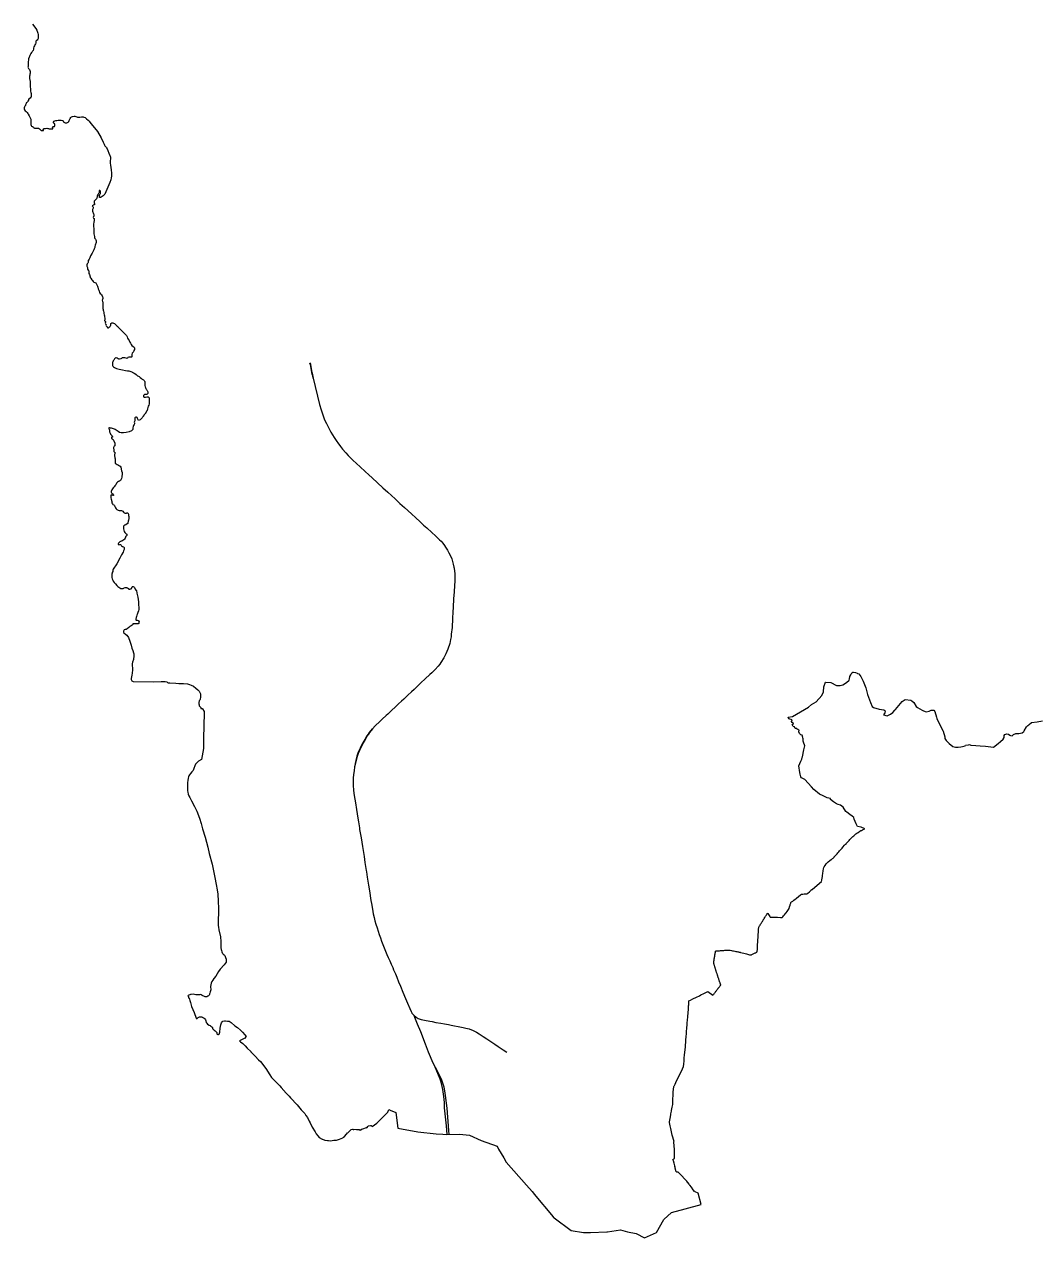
# Model space of a CAD drawing. Header units: metres. Extents: x 253044 to 343232, y 2133901 to 2238178.
# Drawn here: x 256063 to 299648, y 2133901 to 2186039 of the extents above; entities that cross this region are included whole.
import ezdxf

# ---------------------------------------------------------------- set-up
doc = ezdxf.new("R2010")
doc.units = ezdxf.units.M
doc.layers.add('BUND', color=7, linetype='Continuous', true_color=0x81007c)
doc.layers.add('DISTRICT BOUNDRY', color=86, linetype='Continuous')

msp = doc.modelspace()

# ---------------------------------------------------------------- linework, layer by layer
at = {"layer": 'BUND', "lineweight": 35}
msp.add_lwpolyline([(268338, 2171489), (268356, 2171414), (268390, 2171246), (268422, 2171079), (268446, 2170982), (268461, 2170915), (268472, 2170839)], dxfattribs=at)
at = {"layer": 'BUND', "flags": 128}
msp.add_lwpolyline([(268338, 2171489), (268356, 2171414), (268390, 2171246), (268422, 2171079), (268460, 2170926), (268472, 2170839), (268741, 2169698), (268814, 2169466), (268856, 2169338), (268922, 2169166), (268968, 2169050), (269046, 2168890), (269089, 2168798), (269159, 2168654), (269237, 2168518), (269373, 2168285), (269486, 2168117), (269537, 2168049), (269643, 2167904), (269737, 2167788), (269875, 2167627), (269981, 2167514), (270181, 2167309), (270496, 2167018), (270709, 2166825), (270870, 2166676), (271008, 2166547), (271236, 2166337), (271464, 2166127), (271677, 2165941), (272000, 2165647), (272204, 2165454), (272406, 2165270), (272540, 2165153), (272710, 2164995), (272868, 2164850), (273071, 2164663), (273221, 2164522), (273359, 2164399), (273576, 2164197), (273729, 2164059), (273826, 2163965), (273901, 2163889), (273968, 2163823), (274039, 2163740), (274113, 2163643), (274163, 2163571), (274241, 2163447), (274307, 2163330), (274369, 2163206), (274426, 2163064), (274493, 2162848), (274519, 2162711), (274529, 2162664), (274547, 2162544), (274558, 2162441), (274564, 2162303), (274561, 2162096), (274553, 2161940), (274533, 2161637), (274509, 2161373), (274486, 2160984), (274471, 2160793), (274461, 2160510), (274440, 2160120), (274410, 2159835), (274400, 2159719), (274375, 2159610), (274341, 2159435), (274267, 2159189), (274224, 2159089), (274172, 2158986), (274087, 2158816), (273965, 2158622), (273910, 2158545), (273840, 2158457), (273717, 2158317), (273568, 2158170), (273485, 2158094), (273293, 2157913), (273107, 2157736), (272976, 2157619), (272940, 2157583), (272812, 2157461), (272695, 2157351), (272546, 2157214), (272458, 2157128), (272414, 2157088), (272369, 2157045), (272273, 2156955), (272146, 2156836), (272007, 2156705), (271846, 2156556), (271677, 2156399), (271605, 2156333), (271444, 2156176), (271339, 2156078), (271134, 2155890), (271017, 2155765), (270896, 2155606), (270851, 2155543), (270787, 2155450), (270702, 2155308), (270617, 2155164), (270539, 2155014), (270502, 2154929), (270469, 2154846), (270412, 2154720), (270370, 2154593), (270320, 2154407), (270291, 2154289, 0.093645), (270229, 2152986), (270262, 2152744), (270288, 2152592), (270331, 2152302), (270398, 2151923), (270423, 2151772), (270460, 2151509), (270471, 2151446), (270531, 2151084), (270589, 2150710), (270661, 2150275), (270698, 2150028), (270757, 2149678), (270768, 2149618), (270800, 2149391), (270855, 2149045), (270892, 2148802), (270954, 2148392), (270978, 2148260), (271018, 2148022), (271049, 2147811, 0.048116), (271892, 2145518), (271933, 2145418), (272010, 2145235), (272071, 2145090), (272147, 2144902), (272228, 2144703), (272332, 2144455), (272435, 2144186), (272530, 2143984), (272632, 2143753), (272684, 2143628), (272708, 2143570), (272716, 2143550), (272810, 2143446), (272893, 2143377), (272992, 2143321), (273113, 2143276), (273264, 2143246), (273493, 2143205), (273588, 2143188), (273750, 2143155), (273965, 2143118), (274118, 2143089), (274287, 2143058), (274397, 2143036), (274477, 2143021), (274552, 2143007), (274707, 2142976), (274842, 2142950), (274922, 2142936), (275041, 2142909), (275173, 2142879), (275354, 2142809), (275409, 2142781), (275492, 2142734), (275604, 2142663), (275778, 2142547), (275939, 2142444), (276065, 2142359), (276278, 2142215), (276427, 2142114), (276547, 2142035), (276642, 2141977), (276800, 2141872)], format="xyb", dxfattribs=at)
at = {"layer": 'BUND', "lineweight": 35}
msp.add_lwpolyline([(271134, 2155890), (271017, 2155765), (270896, 2155606), (270851, 2155543), (270787, 2155450), (270702, 2155308), (270617, 2155164), (270539, 2155014), (270502, 2154929), (270469, 2154846), (270412, 2154720), (270370, 2154593), (270320, 2154407), (270291, 2154289), (270320, 2154407), (270370, 2154593), (270412, 2154720), (270469, 2154846), (270502, 2154929), (270539, 2155014), (270617, 2155164), (270702, 2155308), (270787, 2155450), (270851, 2155543), (270896, 2155606), (271017, 2155765), (271134, 2155890), (271339, 2156078)], close=True, dxfattribs=at)
at = {"layer": 'BUND', "flags": 128}
for points in [[(274325, 2138340), (274308, 2138511), (274226, 2139466), (274154, 2140019), (274133, 2140206), (274103, 2140377), (274038, 2140581), (273985, 2140713), (273923, 2140837), (273853, 2140977), (273733, 2141213), (273636, 2141401), (273428, 2141872), (273295, 2142219), (273268, 2142286), (273172, 2142560), (273099, 2142744), (272960, 2143071), (272845, 2143360), (272810, 2143446)], [(274236, 2138340), (274200, 2138712), (274123, 2139479), (274118, 2139710), (274090, 2139964), (274050, 2140263), (273971, 2140590), (273933, 2140713), (273686, 2141304)]]:
    msp.add_lwpolyline(points, dxfattribs=at)
at = {"layer": 'DISTRICT BOUNDRY'}
msp.add_polyline3d([(256415, 2186047, 0), (256561, 2185858, 0), (256599, 2185787, 0), (256646, 2185657, 0), (256658, 2185595, 0), (256663, 2185534, 0), (256665, 2185491, 0), (256666, 2185460, 0), (256663, 2185433, 0), (256641, 2185400, 0), (256610, 2185363, 0), (256581, 2185330, 0), (256563, 2185294, 0), (256559, 2185260, 0), (256557, 2185228, 0), (256540, 2185197, 0), (256513, 2185156, 0), (256498, 2185118, 0), (256475, 2185069, 0), (256460, 2185015, 0), (256456, 2184965, 0), (256441, 2184916, 0), (256423, 2184887, 0), (256398, 2184860, 0), (256367, 2184826, 0), (256345, 2184781, 0), (256319, 2184731, 0), (256300, 2184693, 0), (256283, 2184657, 0), (256272, 2184623, 0), (256250, 2184560, 0), (256242, 2184493, 0), (256231, 2184437, 0), (256229, 2184372, 0), (256230, 2184322, 0), (256230, 2184273, 0), (256224, 2184228, 0), (256217, 2184199, 0), (256224, 2184168, 0), (256247, 2184141, 0), (256283, 2184094, 0), (256306, 2184057, 0), (256320, 2184014, 0), (256321, 2183963, 0), (256318, 2183940, 0), (256309, 2183895, 0), (256297, 2183855, 0), (256290, 2183810, 0), (256291, 2183756, 0), (256291, 2183702, 0), (256309, 2183644, 0), (256321, 2183613, 0), (256321, 2183573, 0), (256315, 2183525, 0), (256311, 2183481, 0), (256312, 2183434, 0), (256316, 2183357, 0), (256324, 2183272, 0), (256326, 2183216, 0), (256334, 2183167, 0), (256343, 2183109, 0), (256353, 2183071, 0), (256359, 2183033, 0), (256360, 2182961, 0), (256358, 2182928, 0), (256347, 2182903, 0), (256314, 2182871, 0), (256278, 2182848, 0), (256251, 2182810, 0), (256238, 2182772, 0), (256218, 2182731, 0), (256199, 2182700, 0), (256172, 2182677, 0), (256149, 2182659, 0), (256138, 2182639, 0), (256118, 2182574, 0), (256110, 2182547, 0), (256092, 2182517, 0), (256070, 2182492, 0), (256063, 2182452, 0), (256064, 2182398, 0), (256075, 2182365, 0), (256105, 2182327, 0), (256141, 2182287, 0), (256182, 2182243, 0), (256211, 2182209, 0), (256237, 2182171, 0), (256275, 2182109, 0), (256312, 2182024, 0), (256326, 2181991, 0), (256339, 2181957, 0), (256347, 2181923, 0), (256347, 2181890, 0), (256345, 2181807, 0), (256345, 2181771, 0), (256351, 2181735, 0), (256362, 2181691, 0), (256378, 2181668, 0), (256410, 2181642, 0), (256453, 2181611, 0), (256478, 2181584, 0), (256504, 2181571, 0), (256556, 2181571, 0), (256604, 2181572, 0), (256640, 2181574, 0), (256678, 2181570, 0), (256721, 2181541, 0), (256744, 2181515, 0), (256768, 2181495, 0), (256787, 2181479, 0), (256814, 2181479, 0), (256850, 2181471, 0), (256861, 2181469, 0), (256877, 2181469, 0), (256895, 2181482, 0), (256894, 2181496, 0), (256892, 2181509, 0), (256876, 2181520, 0), (256872, 2181532, 0), (256885, 2181545, 0), (256921, 2181554, 0), (256973, 2181564, 0), (257027, 2181569, 0), (257070, 2181565, 0), (257111, 2181554, 0), (257135, 2181545, 0), (257163, 2181541, 0), (257196, 2181543, 0), (257237, 2181544, 0), (257262, 2181544, 0), (257286, 2181551, 0), (257297, 2181565, 0), (257297, 2181578, 0), (257293, 2181591, 0), (257279, 2181605, 0), (257276, 2181625, 0), (257299, 2181645, 0), (257323, 2181650, 0), (257337, 2181646, 0), (257350, 2181646, 0), (257362, 2181650, 0), (257377, 2181680, 0), (257379, 2181711, 0), (257379, 2181738, 0), (257372, 2181758, 0), (257354, 2181773, 0), (257331, 2181782, 0), (257322, 2181802, 0), (257322, 2181827, 0), (257351, 2181870, 0), (257379, 2181888, 0), (257420, 2181900, 0), (257468, 2181907, 0), (257519, 2181912, 0), (257581, 2181915, 0), (257648, 2181913, 0), (257703, 2181905, 0), (257734, 2181894, 0), (257748, 2181853, 0), (257764, 2181833, 0), (257789, 2181818, 0), (257827, 2181807, 0), (257855, 2181807, 0), (257886, 2181808, 0), (257918, 2181815, 0), (257953, 2181838, 0), (257978, 2181862, 0), (257994, 2181898, 0), (258004, 2181928, 0), (258023, 2181966, 0), (258033, 2181995, 0), (258062, 2182031, 0), (258094, 2182059, 0), (258136, 2182081, 0), (258202, 2182091, 0), (258240, 2182091, 0), (258276, 2182081, 0), (258322, 2182063, 0), (258351, 2182052, 0), (258406, 2182051, 0), (258451, 2182051, 0), (258528, 2182059, 0), (258587, 2182059, 0), (258627, 2182051, 0), (258675, 2182031, 0), (258730, 2181980, 0), (258812, 2181921, 0), (258858, 2181872, 0), (258925, 2181781, 0), (259007, 2181674, 0), (259202, 2181428, 0), (259372, 2181165, 0), (259458, 2180978, 0), (259493, 2180887, 0), (259512, 2180845, 0), (259524, 2180813, 0), (259547, 2180787, 0), (259577, 2180765, 0), (259601, 2180729, 0), (259629, 2180687, 0), (259653, 2180618, 0), (259690, 2180498, 0), (259732, 2180400, 0), (259751, 2180366, 0), (259765, 2180326, 0), (259767, 2180281, 0), (259768, 2180237, 0), (259759, 2180183, 0), (259757, 2180147, 0), (259760, 2180075, 0), (259772, 2179990, 0), (259790, 2179780, 0), (259807, 2179648, 0), (259809, 2179580, 0), (259807, 2179509, 0), (259802, 2179439, 0), (259779, 2179349, 0), (259737, 2179236, 0), (259703, 2179137, 0), (259604, 2178941, 0), (259524, 2178738, 0), (259499, 2178709, 0), (259454, 2178661, 0), (259409, 2178633, 0), (259370, 2178615, 0), (259343, 2178601, 0), (259325, 2178596, 0), (259300, 2178594, 0), (259291, 2178601, 0), (259288, 2178634, 0), (259299, 2178686, 0), (259312, 2178724, 0), (259330, 2178751, 0), (259332, 2178771, 0), (259332, 2178789, 0), (259329, 2178818, 0), (259341, 2178832, 0), (259345, 2178850, 0), (259343, 2178868, 0), (259327, 2178886, 0), (259308, 2178894, 0), (259295, 2178894, 0), (259283, 2178892, 0), (259279, 2178874, 0), (259277, 2178847, 0), (259277, 2178818, 0), (259273, 2178789, 0), (259255, 2178764, 0), (259233, 2178734, 0), (259197, 2178673, 0), (259192, 2178649, 0), (259188, 2178611, 0), (259184, 2178577, 0), (259171, 2178545, 0), (259139, 2178505, 0), (259101, 2178470, 0), (259071, 2178436, 0), (259063, 2178410, 0), (259059, 2178385, 0), (259063, 2178354, 0), (259079, 2178333, 0), (259084, 2178311, 0), (259082, 2178284, 0), (259055, 2178275, 0), (259023, 2178268, 0), (259003, 2178256, 0), (258987, 2178236, 0), (258989, 2178220, 0), (259003, 2178205, 0), (259017, 2178178, 0), (259017, 2178142, 0), (259009, 2178111, 0), (258997, 2178081, 0), (258998, 2178055, 0), (258998, 2178012, 0), (259012, 2177967, 0), (259026, 2177934, 0), (259037, 2177889, 0), (259049, 2177862, 0), (259056, 2177842, 0), (259056, 2177815, 0), (259047, 2177791, 0), (259033, 2177773, 0), (259030, 2177743, 0), (259043, 2177712, 0), (259061, 2177688, 0), (259067, 2177652, 0), (259069, 2177625, 0), (259069, 2177585, 0), (259056, 2177549, 0), (259045, 2177515, 0), (259043, 2177468, 0), (259044, 2177432, 0), (259040, 2177383, 0), (259040, 2177340, 0), (259051, 2177280, 0), (259052, 2177231, 0), (259050, 2177192, 0), (259050, 2177154, 0), (259053, 2177098, 0), (259058, 2177042, 0), (259077, 2176926, 0), (259084, 2176879, 0), (259093, 2176839, 0), (259121, 2176801, 0), (259137, 2176772, 0), (259151, 2176730, 0), (259156, 2176692, 0), (259156, 2176656, 0), (259143, 2176615, 0), (259130, 2176595, 0), (259105, 2176543, 0), (259096, 2176496, 0), (259094, 2176449, 0), (259069, 2176397, 0), (259045, 2176354, 0), (259021, 2176287, 0), (258983, 2176201, 0), (258913, 2176088, 0), (258876, 2176009, 0), (258849, 2175953, 0), (258820, 2175910, 0), (258802, 2175883, 0), (258802, 2175856, 0), (258810, 2175831, 0), (258809, 2175800, 0), (258787, 2175768, 0), (258763, 2175743, 0), (258754, 2175705, 0), (258752, 2175681, 0), (258757, 2175652, 0), (258768, 2175620, 0), (258775, 2175589, 0), (258784, 2175549, 0), (258785, 2175511, 0), (258810, 2175473, 0), (258837, 2175446, 0), (258842, 2175406, 0), (258842, 2175370, 0), (258843, 2175330, 0), (258859, 2175290, 0), (258889, 2175191, 0), (258901, 2175162, 0), (258919, 2175129, 0), (258965, 2175058, 0), (259001, 2175027, 0), (259024, 2174991, 0), (259056, 2174962, 0), (259093, 2174945, 0), (259134, 2174923, 0), (259156, 2174898, 0), (259180, 2174847, 0), (259208, 2174792, 0), (259221, 2174738, 0), (259240, 2174675, 0), (259263, 2174617, 0), (259281, 2174570, 0), (259300, 2174521, 0), (259328, 2174477, 0), (259360, 2174439, 0), (259385, 2174408, 0), (259410, 2174366, 0), (259429, 2174324, 0), (259433, 2174299, 0), (259434, 2174258, 0), (259423, 2174218, 0), (259416, 2174180, 0), (259421, 2174133, 0), (259435, 2174099, 0), (259440, 2174079, 0), (259440, 2174043, 0), (259438, 2173996, 0), (259441, 2173954, 0), (259443, 2173928, 0), (259444, 2173857, 0), (259444, 2173821, 0), (259456, 2173784, 0), (259459, 2173757, 0), (259458, 2173748, 0), (259463, 2173710, 0), (259475, 2173661, 0), (259478, 2173607, 0), (259496, 2173560, 0), (259512, 2173513, 0), (259517, 2173473, 0), (259522, 2173415, 0), (259523, 2173394, 0), (259525, 2173368, 0), (259520, 2173343, 0), (259514, 2173318, 0), (259514, 2173296, 0), (259537, 2173282, 0), (259551, 2173265, 0), (259549, 2173233, 0), (259544, 2173202, 0), (259558, 2173171, 0), (259579, 2173140, 0), (259572, 2173106, 0), (259581, 2173077, 0), (259598, 2173068, 0), (259625, 2173037, 0), (259625, 2173017, 0), (259636, 2173006, 0), (259655, 2173002, 0), (259680, 2173002, 0), (259707, 2173018, 0), (259720, 2173034, 0), (259741, 2173045, 0), (259757, 2173061, 0), (259768, 2173086, 0), (259782, 2173113, 0), (259784, 2173135, 0), (259783, 2173182, 0), (259819, 2173208, 0), (259849, 2173213, 0), (259874, 2173208, 0), (259901, 2173195, 0), (259938, 2173176, 0), (260057, 2173074, 0), (260090, 2173043, 0), (260110, 2173012, 0), (260182, 2172937, 0), (260239, 2172879, 0), (260281, 2172835, 0), (260322, 2172800, 0), (260349, 2172773, 0), (260368, 2172754, 0), (260414, 2172705, 0), (260453, 2172661, 0), (260483, 2172612, 0), (260499, 2172554, 0), (260527, 2172507, 0), (260567, 2172449, 0), (260604, 2172385, 0), (260622, 2172331, 0), (260650, 2172280, 0), (260687, 2172231, 0), (260741, 2172199, 0), (260780, 2172168, 0), (260794, 2172137, 0), (260796, 2172105, 0), (260794, 2172063, 0), (260774, 2172015, 0), (260758, 2171972, 0), (260724, 2171938, 0), (260695, 2171904, 0), (260686, 2171848, 0), (260686, 2171812, 0), (260686, 2171781, 0), (260686, 2171754, 0), (260675, 2171736, 0), (260632, 2171735, 0), (260593, 2171741, 0), (260556, 2171738, 0), (260517, 2171724, 0), (260496, 2171693, 0), (260478, 2171679, 0), (260444, 2171690, 0), (260387, 2171707, 0), (260341, 2171708, 0), (260273, 2171703, 0), (260236, 2171685, 0), (260205, 2171666, 0), (260154, 2171652, 0), (260122, 2171652, 0), (260090, 2171669, 0), (260059, 2171689, 0), (260013, 2171702, 0), (259992, 2171706, 0), (259969, 2171699, 0), (259945, 2171667, 0), (259925, 2171638, 0), (259906, 2171608, 0), (259887, 2171574, 0), (259866, 2171536, 0), (259855, 2171507, 0), (259849, 2171469, 0), (259849, 2171421, 0), (259854, 2171381, 0), (259870, 2171343, 0), (259902, 2171314, 0), (259943, 2171288, 0), (260021, 2171251, 0), (260135, 2171214, 0), (260281, 2171187, 0), (260406, 2171164, 0), (260496, 2171152, 0), (260553, 2171144, 0), (260647, 2171116, 0), (260707, 2171093, 0), (260759, 2171062, 0), (260813, 2171029, 0), (260873, 2170992, 0), (260931, 2170939, 0), (260970, 2170920, 0), (260993, 2170902, 0), (261000, 2170902, 0), (261049, 2170861, 0), (261093, 2170816, 0), (261108, 2170805, 0), (261121, 2170786, 0), (261152, 2170773, 0), (261183, 2170758, 0), (261208, 2170733, 0), (261229, 2170711, 0), (261238, 2170685, 0), (261239, 2170651, 0), (261239, 2170606, 0), (261239, 2170561, 0), (261239, 2170523, 0), (261256, 2170468, 0), (261270, 2170434, 0), (261284, 2170394, 0), (261296, 2170365, 0), (261308, 2170345, 0), (261331, 2170323, 0), (261350, 2170299, 0), (261364, 2170279, 0), (261373, 2170243, 0), (261373, 2170207, 0), (261367, 2170173, 0), (261346, 2170139, 0), (261323, 2170134, 0), (261284, 2170136, 0), (261249, 2170135, 0), (261223, 2170130, 0), (261198, 2170110, 0), (261185, 2170089, 0), (261185, 2170067, 0), (261187, 2170038, 0), (261208, 2170022, 0), (261236, 2170014, 0), (261275, 2170015, 0), (261322, 2170029, 0), (261349, 2170038, 0), (261381, 2170037, 0), (261400, 2170019, 0), (261423, 2169991, 0), (261428, 2169953, 0), (261428, 2169914, 0), (261429, 2169867, 0), (261425, 2169730, 0), (261409, 2169678, 0), (261384, 2169624, 0), (261368, 2169572, 0), (261357, 2169518, 0), (261337, 2169451, 0), (261315, 2169410, 0), (261293, 2169371, 0), (261254, 2169315, 0), (261236, 2169280, 0), (261206, 2169240, 0), (261179, 2169206, 0), (261161, 2169181, 0), (261151, 2169169, 0), (261145, 2169158, 0), (261129, 2169133, 0), (261091, 2169084, 0), (261041, 2169049, 0), (260973, 2169018, 0), (260955, 2169036, 0), (260936, 2169076, 0), (260929, 2169107, 0), (260908, 2169143, 0), (260887, 2169161, 0), (260860, 2169162, 0), (260831, 2169148, 0), (260819, 2169126, 0), (260819, 2169083, 0), (260819, 2169043, 0), (260816, 2169005, 0), (260797, 2168973, 0), (260790, 2168946, 0), (260793, 2168906, 0), (260793, 2168877, 0), (260787, 2168836, 0), (260762, 2168797, 0), (260744, 2168757, 0), (260728, 2168703, 0), (260727, 2168662, 0), (260720, 2168626, 0), (260704, 2168599, 0), (260665, 2168570, 0), (260565, 2168532, 0), (260438, 2168499, 0), (260322, 2168482, 0), (260219, 2168478, 0), (260151, 2168493, 0), (260092, 2168537, 0), (259971, 2168625, 0), (259938, 2168643, 0), (259852, 2168671, 0), (259808, 2168682, 0), (259763, 2168692, 0), (259729, 2168701, 0), (259698, 2168703, 0), (259689, 2168694, 0), (259691, 2168674, 0), (259714, 2168640, 0), (259723, 2168602, 0), (259723, 2168562, 0), (259724, 2168528, 0), (259747, 2168468, 0), (259774, 2168428, 0), (259816, 2168386, 0), (259845, 2168353, 0), (259855, 2168324, 0), (259855, 2168304, 0), (259830, 2168299, 0), (259812, 2168294, 0), (259805, 2168269, 0), (259810, 2168249, 0), (259842, 2168227, 0), (259880, 2168192, 0), (259908, 2168147, 0), (259947, 2168042, 0), (259950, 2167998, 0), (259950, 2167971, 0), (259951, 2167933, 0), (259928, 2167917, 0), (259910, 2167887, 0), (259899, 2167851, 0), (259897, 2167815, 0), (259904, 2167777, 0), (259913, 2167748, 0), (259914, 2167717, 0), (259914, 2167686, 0), (259935, 2167661, 0), (259951, 2167650, 0), (259953, 2167621, 0), (259949, 2167587, 0), (259936, 2167551, 0), (259936, 2167522, 0), (259938, 2167497, 0), (259943, 2167482, 0), (259950, 2167448, 0), (259952, 2167415, 0), (259964, 2167361, 0), (259969, 2167314, 0), (259970, 2167256, 0), (259965, 2167213, 0), (259972, 2167182, 0), (260009, 2167149, 0), (260057, 2167118, 0), (260105, 2167089, 0), (260153, 2167068, 0), (260183, 2167046, 0), (260212, 2167008, 0), (260243, 2166858, 0), (260273, 2166787, 0), (260264, 2166739, 0), (260249, 2166580, 0), (260236, 2166526, 0), (260212, 2166470, 0), (260194, 2166436, 0), (260150, 2166411, 0), (260106, 2166392, 0), (260065, 2166367, 0), (260029, 2166320, 0), (259995, 2166256, 0), (259960, 2166213, 0), (259923, 2166166, 0), (259887, 2166121, 0), (259856, 2166075, 0), (259829, 2166041, 0), (259807, 2166001, 0), (259798, 2165967, 0), (259798, 2165933, 0), (259815, 2165902, 0), (259842, 2165882, 0), (259874, 2165863, 0), (259888, 2165847, 0), (259892, 2165820, 0), (259890, 2165795, 0), (259876, 2165795, 0), (259845, 2165800, 0), (259826, 2165815, 0), (259788, 2165805, 0), (259776, 2165776, 0), (259775, 2165738, 0), (259775, 2165693, 0), (259794, 2165631, 0), (259819, 2165539, 0), (259827, 2165483, 0), (259847, 2165439, 0), (259875, 2165410, 0), (259911, 2165390, 0), (259934, 2165361, 0), (259948, 2165326, 0), (259976, 2165268, 0), (260014, 2165223, 0), (260040, 2165194, 0), (260072, 2165175, 0), (260103, 2165159, 0), (260147, 2165153, 0), (260201, 2165154, 0), (260244, 2165143, 0), (260274, 2165132, 0), (260304, 2165112, 0), (260331, 2165081, 0), (260343, 2165061, 0), (260363, 2165044, 0), (260384, 2165033, 0), (260416, 2165031, 0), (260450, 2165038, 0), (260465, 2165045, 0), (260493, 2165048, 0), (260513, 2165041, 0), (260532, 2165019, 0), (260543, 2164989, 0), (260544, 2164929, 0), (260549, 2164896, 0), (260549, 2164853, 0), (260550, 2164800, 0), (260541, 2164739, 0), (260532, 2164687, 0), (260519, 2164622, 0), (260508, 2164593, 0), (260483, 2164568, 0), (260424, 2164538, 0), (260379, 2164521, 0), (260340, 2164490, 0), (260327, 2164454, 0), (260325, 2164407, 0), (260328, 2164353, 0), (260337, 2164304, 0), (260354, 2164252, 0), (260381, 2164208, 0), (260418, 2164175, 0), (260447, 2164146, 0), (260468, 2164126, 0), (260473, 2164108, 0), (260473, 2164074, 0), (260457, 2164061, 0), (260435, 2164051, 0), (260419, 2164031, 0), (260419, 2164004, 0), (260397, 2163957, 0), (260374, 2163914, 0), (260336, 2163880, 0), (260302, 2163853, 0), (260255, 2163834, 0), (260223, 2163825, 0), (260193, 2163818, 0), (260169, 2163806, 0), (260163, 2163798, 0), (260135, 2163767, 0), (260108, 2163740, 0), (260096, 2163722, 0), (260097, 2163700, 0), (260109, 2163682, 0), (260131, 2163678, 0), (260167, 2163685, 0), (260203, 2163685, 0), (260233, 2163661, 0), (260247, 2163630, 0), (260286, 2163606, 0), (260324, 2163593, 0), (260347, 2163577, 0), (260359, 2163551, 0), (260361, 2163508, 0), (260350, 2163470, 0), (260333, 2163420, 0), (260306, 2163359, 0), (260243, 2163237, 0), (260172, 2163093, 0), (260042, 2162850, 0), (259885, 2162621, 0), (259874, 2162585, 0), (259872, 2162554, 0), (259862, 2162522, 0), (259846, 2162484, 0), (259835, 2162455, 0), (259830, 2162419, 0), (259828, 2162381, 0), (259828, 2162334, 0), (259832, 2162271, 0), (259841, 2162215, 0), (259862, 2162159, 0), (259889, 2162112, 0), (259923, 2162059, 0), (259977, 2161995, 0), (260038, 2161921, 0), (260083, 2161886, 0), (260122, 2161851, 0), (260165, 2161822, 0), (260216, 2161796, 0), (260238, 2161796, 0), (260281, 2161792, 0), (260309, 2161792, 0), (260336, 2161806, 0), (260358, 2161822, 0), (260404, 2161838, 0), (260430, 2161845, 0), (260463, 2161832, 0), (260471, 2161819, 0), (260499, 2161817, 0), (260524, 2161822, 0), (260538, 2161800, 0), (260547, 2161780, 0), (260558, 2161766, 0), (260597, 2161773, 0), (260624, 2161776, 0), (260653, 2161777, 0), (260671, 2161797, 0), (260678, 2161819, 0), (260701, 2161869, 0), (260714, 2161883, 0), (260742, 2161887, 0), (260776, 2161870, 0), (260794, 2161846, 0), (260829, 2161772, 0), (260863, 2161721, 0), (260880, 2161703, 0), (260905, 2161596, 0), (260947, 2161430, 0), (260969, 2161229, 0), (260975, 2161110, 0), (260985, 2160965, 0), (260985, 2160893, 0), (260970, 2160834, 0), (260945, 2160758, 0), (260918, 2160686, 0), (260901, 2160645, 0), (260883, 2160591, 0), (260872, 2160555, 0), (260865, 2160526, 0), (260854, 2160492, 0), (260850, 2160474, 0), (260849, 2160461, 0), (260859, 2160450, 0), (260875, 2160439, 0), (260909, 2160437, 0), (260950, 2160422, 0), (260978, 2160409, 0), (260991, 2160393, 0), (260996, 2160373, 0), (260991, 2160330, 0), (260978, 2160299, 0), (260958, 2160283, 0), (260931, 2160280, 0), (260887, 2160277, 0), (260840, 2160277, 0), (260805, 2160279, 0), (260769, 2160283, 0), (260749, 2160285, 0), (260733, 2160282, 0), (260724, 2160271, 0), (260724, 2160255, 0), (260697, 2160226, 0), (260662, 2160196, 0), (260602, 2160162, 0), (260552, 2160122, 0), (260489, 2160066, 0), (260442, 2160041, 0), (260392, 2160032, 0), (260358, 2160017, 0), (260335, 2159989, 0), (260322, 2159958, 0), (260323, 2159926, 0), (260338, 2159897, 0), (260412, 2159840, 0), (260472, 2159788, 0), (260540, 2159684, 0), (260603, 2159532, 0), (260655, 2159362, 0), (260679, 2159234, 0), (260722, 2159132, 0), (260761, 2159039, 0), (260766, 2158995, 0), (260765, 2158896, 0), (260754, 2158743, 0), (260711, 2158630, 0), (260703, 2158559, 0), (260712, 2158295, 0), (260702, 2158157, 0), (260686, 2158071, 0), (260653, 2157922, 0), (260654, 2157886, 0), (260665, 2157857, 0), (260680, 2157828, 0), (260709, 2157810, 0), (260747, 2157800, 0), (261618, 2157788, 0), (261940, 2157799, 0), (262038, 2157798, 0), (262120, 2157793, 0), (262186, 2157781, 0), (262199, 2157769, 0), (262222, 2157756, 0), (262252, 2157743, 0), (262316, 2157737, 0), (262577, 2157730, 0), (262701, 2157717, 0), (262901, 2157713, 0), (263069, 2157707, 0), (263118, 2157692, 0), (263161, 2157674, 0), (263240, 2157641, 0), (263338, 2157593, 0), (263437, 2157517, 0), (263525, 2157444, 0), (263571, 2157388, 0), (263612, 2157321, 0), (263630, 2157265, 0), (263637, 2157180, 0), (263638, 2157133, 0), (263618, 2157041, 0), (263601, 2156996, 0), (263583, 2156965, 0), (263572, 2156938, 0), (263563, 2156906, 0), (263559, 2156877, 0), (263561, 2156837, 0), (263573, 2156792, 0), (263584, 2156761, 0), (263607, 2156725, 0), (263620, 2156709, 0), (263638, 2156698, 0), (263643, 2156678, 0), (263644, 2156662, 0), (263646, 2156649, 0), (263655, 2156640, 0), (263673, 2156638, 0), (263702, 2156638, 0), (263716, 2156628, 0), (263792, 2156515, 0), (263793, 2156514, 0), (263781, 2155843, 0), (263767, 2155425, 0), (263770, 2154928, 0), (263678, 2154453, 0), (263553, 2154375, 0), (263515, 2154345, 0), (263486, 2154316, 0), (263452, 2154275, 0), (263426, 2154244, 0), (263397, 2154174, 0), (263353, 2154068, 0), (263318, 2153976, 0), (263267, 2153913, 0), (263211, 2153852, 0), (263167, 2153796, 0), (263138, 2153751, 0), (263116, 2153706, 0), (263098, 2153643, 0), (263083, 2153553, 0), (263077, 2153454, 0), (263072, 2153268, 0), (263073, 2153183, 0), (263075, 2153102, 0), (263089, 2153044, 0), (263110, 2152966, 0), (263138, 2152890, 0), (263181, 2152809, 0), (263247, 2152675, 0), (263383, 2152432, 0), (263479, 2152227, 0), (263588, 2151927, 0), (263662, 2151703, 0), (263726, 2151475, 0), (263841, 2151117, 0), (263952, 2150685, 0), (264010, 2150408, 0), (264136, 2149952, 0), (264255, 2149372, 0), (264309, 2149078, 0), (264353, 2148855, 0), (264377, 2148658, 0), (264397, 2148362, 0), (264404, 2148046, 0), (264403, 2147808, 0), (264401, 2147765, 0), (264395, 2147662, 0), (264392, 2147465, 0), (264388, 2147386, 0), (264389, 2147319, 0), (264407, 2147245, 0), (264426, 2147129, 0), (264487, 2146831, 0), (264504, 2146625, 0), (264505, 2146466, 0), (264505, 2146434, 0), (264513, 2146356, 0), (264529, 2146284, 0), (264543, 2146235, 0), (264556, 2146184, 0), (264568, 2146143, 0), (264588, 2146110, 0), (264613, 2146079, 0), (264645, 2146063, 0), (264681, 2146022, 0), (264713, 2145946, 0), (264736, 2145866, 0), (264744, 2145808, 0), (264740, 2145743, 0), (264648, 2145631, 0), (264481, 2145434, 0), (264410, 2145333, 0), (264300, 2145133, 0), (264211, 2145033, 0), (264160, 2144968, 0), (264120, 2144914, 0), (264089, 2144833, 0), (264076, 2144770, 0), (264070, 2144700, 0), (264070, 2144649, 0), (264073, 2144590, 0), (264073, 2144546, 0), (264062, 2144503, 0), (264049, 2144460, 0), (264034, 2144411, 0), (264027, 2144375, 0), (264016, 2144350, 0), (264003, 2144328, 0), (263974, 2144298, 0), (263950, 2144273, 0), (263912, 2144257, 0), (263876, 2144255, 0), (263838, 2144255, 0), (263806, 2144270, 0), (263712, 2144314, 0), (263660, 2144338, 0), (263630, 2144347, 0), (263596, 2144344, 0), (263543, 2144343, 0), (263440, 2144344, 0), (263319, 2144369, 0), (263240, 2144352, 0), (263205, 2144352, 0), (263174, 2144338, 0), (263133, 2144319, 0), (263106, 2144305, 0), (263097, 2144292, 0), (263104, 2144274, 0), (263113, 2144272, 0), (263122, 2144265, 0), (263122, 2144243, 0), (263118, 2144225, 0), (263122, 2144205, 0), (263141, 2144191, 0), (263155, 2144158, 0), (263169, 2144100, 0), (263203, 2144006, 0), (263252, 2143841, 0), (263357, 2143576, 0), (263447, 2143337, 0), (263454, 2143324, 0), (263465, 2143315, 0), (263493, 2143326, 0), (263513, 2143347, 0), (263538, 2143368, 0), (263593, 2143386, 0), (263632, 2143389, 0), (263684, 2143385, 0), (263719, 2143375, 0), (263766, 2143355, 0), (263798, 2143335, 0), (263822, 2143311, 0), (263852, 2143268, 0), (263857, 2143219, 0), (263880, 2143150, 0), (263902, 2143114, 0), (263929, 2143081, 0), (264004, 2143038, 0), (264046, 2143016, 0), (264085, 2142990, 0), (264119, 2142956, 0), (264144, 2142928, 0), (264155, 2142907, 0), (264157, 2142883, 0), (264173, 2142856, 0), (264227, 2142814, 0), (264266, 2142785, 0), (264306, 2142749, 0), (264331, 2142716, 0), (264334, 2142680, 0), (264338, 2142660, 0), (264354, 2142642, 0), (264379, 2142633, 0), (264406, 2142634, 0), (264430, 2142652, 0), (264452, 2142685, 0), (264459, 2142739, 0), (264475, 2142910, 0), (264501, 2143045, 0), (264543, 2143141, 0), (264567, 2143180, 0), (264599, 2143205, 0), (264661, 2143221, 0), (264702, 2143219, 0), (264796, 2143211, 0), (264861, 2143204, 0), (264904, 2143180, 0), (264958, 2143144, 0), (265111, 2143007, 0), (265217, 2142940, 0), (265355, 2142825, 0), (265436, 2142740, 0), (265535, 2142622, 0), (265597, 2142544, 0), (265520, 2142467, 0), (265514, 2142465, 0), (265304, 2142361, 0), (265354, 2142314, 0), (265448, 2142246, 0), (265547, 2142150, 0), (265642, 2142051, 0), (265792, 2141897, 0), (265802, 2141885, 0), (265984, 2141703, 0), (266126, 2141550, 0), (266211, 2141468, 0), (266439, 2141173, 0), (266616, 2140900, 0), (266687, 2140781, 0), (266736, 2140727, 0), (267038, 2140422, 0), (267100, 2140360, 0), (267319, 2140115, 0), (267442, 2139985, 0), (267504, 2139911, 0), (267781, 2139607, 0), (267962, 2139403, 0), (268112, 2139236, 0), (268142, 2139181, 0), (268145, 2139174, 0), (268154, 2139163, 0), (268159, 2139147, 0), (268228, 2139061, 0), (268300, 2138911, 0), (268340, 2138832, 0), (268437, 2138654, 0), (268559, 2138446, 0), (268602, 2138370, 0), (268673, 2138286, 0), (268735, 2138213, 0), (268859, 2138141, 0), (268877, 2138130, 0), (268983, 2138097, 0), (269090, 2138078, 0), (269119, 2138077, 0), (269128, 2138075, 0), (269213, 2138070, 0), (269366, 2138094, 0), (269476, 2138096, 0), (269527, 2138107, 0), (269603, 2138138, 0), (269752, 2138190, 0), (269779, 2138215, 0), (269818, 2138257, 0), (269907, 2138353, 0), (269956, 2138408, 0), (269967, 2138412, 0), (270033, 2138478, 0), (270102, 2138548, 0), (270107, 2138555, 0), (270169, 2138560, 0), (270197, 2138548, 0), (270221, 2138548, 0), (270226, 2138561, 0), (270338, 2138555, 0), (270461, 2138547, 0), (270461, 2138541, 0), (270456, 2138537, 0), (270461, 2138532, 0), (270496, 2138524, 0), (270536, 2138542, 0), (270531, 2138553, 0), (270586, 2138582, 0), (270593, 2138571, 0), (270610, 2138574, 0), (270610, 2138579, 0), (270767, 2138635, 0), (270772, 2138626, 0), (270796, 2138638, 0), (270825, 2138686, 0), (270851, 2138706, 0), (270936, 2138723, 0), (270937, 2138723, 0), (270963, 2138726, 0), (271015, 2138680, 0), (271215, 2138822, 0), (271687, 2139289, 0), (271722, 2139408, 0), (271788, 2139381, 0), (272020, 2139283, 0), (272106, 2138607, 0), (272971, 2138450, 0), (273765, 2138364, 0), (274052, 2138345, 0), (274194, 2138335, 0), (274757, 2138356, 0), (275197, 2138307, 0), (275696, 2138078, 0), (276381, 2137833, 0), (276443, 2137700, 0), (276663, 2137332, 0), (276772, 2137149, 0), (277638, 2136159, 0), (277879, 2135882, 0), (277984, 2135762, 0), (278044, 2135690, 0), (278713, 2134883, 0), (278815, 2134760, 0), (278822, 2134752, 0), (279557, 2134215, 0), (280094, 2134123, 0), (280389, 2134130, 0), (281089, 2134147, 0), (281123, 2134152, 0), (281675, 2134234, 0), (281976, 2134154, 0), (281978, 2134154, 0), (282355, 2134084, 0), (282716, 2133901, 0), (283226, 2134131, 0), (283540, 2134680, 0), (283866, 2134983, 0), (284452, 2135141, 0), (285140, 2135327, 0), (285017, 2135822, 0), (284891, 2135875, 0), (284870, 2135884, 0), (284864, 2135889, 0), (284808, 2135965, 0), (284723, 2136077, 0), (284662, 2136158, 0), (284658, 2136164, 0), (284650, 2136175, 0), (284629, 2136200, 0), (284568, 2136274, 0), (284562, 2136281, 0), (284556, 2136290, 0), (284529, 2136326, 0), (284507, 2136355, 0), (284493, 2136369, 0), (284258, 2136611, 0), (284231, 2136639, 0), (284159, 2136713, 0), (284157, 2136715, 0), (284100, 2136724, 0), (284085, 2136727, 0), (284075, 2136728, 0), (284075, 2136734, 0), (284049, 2136833, 0), (284045, 2136849, 0), (284044, 2136852, 0), (284041, 2136858, 0), (284037, 2136867, 0), (284032, 2136877, 0), (284022, 2136913, 0), (284019, 2136957, 0), (284019, 2136959, 0), (284023, 2136963, 0), (284019, 2136974, 0), (284017, 2136980, 0), (284016, 2136990, 0), (283979, 2137103, 0), (283979, 2137104, 0), (283950, 2137198, 0), (283936, 2137236, 0), (283927, 2137262, 0), (283956, 2137278, 0), (283969, 2137286, 0), (283996, 2137301, 0), (284000, 2137721, 0), (283988, 2137824, 0), (283976, 2138036, 0), (283979, 2138041, 0), (283904, 2138314, 0), (283873, 2138445, 0), (283842, 2138599, 0), (283818, 2138710, 0), (283787, 2138850, 0), (283782, 2138876, 0), (283811, 2139029, 0), (283840, 2139183, 0), (283847, 2139220, 0), (283867, 2139345, 0), (283871, 2139368, 0), (283899, 2139504, 0), (283924, 2139627, 0), (283929, 2139661, 0), (283933, 2139884, 0), (283937, 2139992, 0), (283940, 2140155, 0), (283975, 2140392, 0), (283989, 2140424, 0), (283997, 2140440, 0), (284013, 2140476, 0), (284023, 2140503, 0), (284050, 2140567, 0), (284090, 2140645, 0), (284224, 2140919, 0), (284337, 2141152, 0), (284385, 2141252, 0), (284390, 2141265, 0), (284391, 2141266, 0), (284391, 2141275, 0), (284396, 2141346, 0), (284410, 2141514, 0), (284418, 2141652, 0), (284423, 2141721, 0), (284427, 2141765, 0), (284460, 2141971, 0), (284460, 2141980, 0), (284463, 2142025, 0), (284467, 2142064, 0), (284471, 2142116, 0), (284477, 2142203, 0), (284484, 2142278, 0), (284486, 2142316, 0), (284490, 2142374, 0), (284493, 2142428, 0), (284501, 2142505, 0), (284504, 2142550, 0), (284513, 2142666, 0), (284520, 2142770, 0), (284526, 2142885, 0), (284531, 2142937, 0), (284540, 2143028, 0), (284549, 2143144, 0), (284557, 2143232, 0), (284559, 2143263, 0), (284567, 2143374, 0), (284588, 2143591, 0), (284594, 2143687, 0), (284597, 2143751, 0), (284604, 2143835, 0), (284607, 2143882, 0), (284608, 2143887, 0), (284611, 2143947, 0), (284615, 2144006, 0), (284619, 2144073, 0), (284685, 2144107, 0), (284790, 2144159, 0), (284939, 2144232, 0), (285071, 2144297, 0), (285137, 2144331, 0), (285263, 2144396, 0), (285400, 2144462, 0), (285431, 2144479, 0), (285653, 2144324, 0), (285660, 2144333, 0), (285680, 2144360, 0), (285700, 2144386, 0), (285721, 2144412, 0), (285741, 2144439, 0), (285760, 2144465, 0), (285781, 2144490, 0), (285800, 2144516, 0), (285820, 2144542, 0), (285839, 2144567, 0), (285859, 2144593, 0), (285878, 2144617, 0), (285883, 2144623, 0), (285890, 2144633, 0), (285911, 2144661, 0), (285932, 2144687, 0), (285951, 2144713, 0), (285962, 2144726, 0), (285978, 2144746, 0), (285986, 2144757, 0), (285985, 2144760, 0), (285979, 2144778, 0), (285971, 2144804, 0), (285963, 2144828, 0), (285955, 2144853, 0), (285946, 2144878, 0), (285939, 2144899, 0), (285930, 2144924, 0), (285922, 2144949, 0), (285914, 2144974, 0), (285905, 2145000, 0), (285900, 2145016, 0), (285898, 2145022, 0), (285890, 2145047, 0), (285882, 2145073, 0), (285873, 2145098, 0), (285865, 2145123, 0), (285857, 2145147, 0), (285849, 2145172, 0), (285841, 2145197, 0), (285832, 2145222, 0), (285825, 2145246, 0), (285818, 2145269, 0), (285815, 2145274, 0), (285809, 2145292, 0), (285802, 2145316, 0), (285794, 2145340, 0), (285787, 2145364, 0), (285779, 2145388, 0), (285772, 2145412, 0), (285765, 2145436, 0), (285757, 2145460, 0), (285750, 2145483, 0), (285746, 2145494, 0), (285741, 2145512, 0), (285735, 2145530, 0), (285728, 2145554, 0), (285720, 2145577, 0), (285713, 2145601, 0), (285706, 2145624, 0), (285699, 2145648, 0), (285692, 2145672, 0), (285685, 2145696, 0), (285681, 2145710, 0), (285682, 2145717, 0), (285686, 2145742, 0), (285690, 2145768, 0), (285695, 2145793, 0), (285699, 2145819, 0), (285700, 2145827, 0), (285702, 2145839, 0), (285702, 2145844, 0), (285706, 2145868, 0), (285710, 2145893, 0), (285715, 2145918, 0), (285718, 2145943, 0), (285722, 2145967, 0), (285726, 2145991, 0), (285730, 2146016, 0), (285734, 2146041, 0), (285738, 2146066, 0), (285742, 2146090, 0), (285746, 2146114, 0), (285747, 2146122, 0), (285749, 2146137, 0), (285754, 2146162, 0), (285758, 2146187, 0), (285761, 2146212, 0), (285761, 2146219, 0), (285785, 2146221, 0), (285832, 2146224, 0), (285879, 2146228, 0), (285926, 2146232, 0), (285973, 2146235, 0), (286020, 2146239, 0), (286066, 2146243, 0), (286113, 2146246, 0), (286161, 2146250, 0), (286207, 2146254, 0), (286255, 2146257, 0), (286302, 2146261, 0), (286316, 2146262, 0), (286332, 2146263, 0), (286349, 2146259, 0), (286397, 2146250, 0), (286444, 2146240, 0), (286491, 2146231, 0), (286537, 2146221, 0), (286584, 2146212, 0), (286630, 2146202, 0), (286677, 2146193, 0), (286724, 2146183, 0), (286749, 2146178, 0), (286771, 2146173, 0), (286814, 2146164, 0), (286836, 2146160, 0), (286837, 2146160, 0), (286976, 2146130, 0), (287090, 2146105, 0), (287223, 2146062, 0), (287252, 2146052, 0), (287290, 2146044, 0), (287289, 2146045, 0), (287289, 2146045, 0), (287297, 2146049, 0), (287350, 2146078, 0), (287404, 2146108, 0), (287458, 2146136, 0), (287474, 2146145, 0), (287528, 2146174, 0), (287554, 2146187, 0), (287556, 2146218, 0), (287557, 2146248, 0), (287559, 2146277, 0), (287560, 2146306, 0), (287562, 2146336, 0), (287563, 2146365, 0), (287565, 2146395, 0), (287567, 2146424, 0), (287568, 2146454, 0), (287569, 2146483, 0), (287571, 2146512, 0), (287572, 2146542, 0), (287574, 2146571, 0), (287576, 2146600, 0), (287578, 2146629, 0), (287579, 2146659, 0), (287581, 2146688, 0), (287583, 2146717, 0), (287585, 2146746, 0), (287587, 2146776, 0), (287589, 2146805, 0), (287591, 2146834, 0), (287593, 2146863, 0), (287594, 2146892, 0), (287596, 2146921, 0), (287598, 2146950, 0), (287600, 2146978, 0), (287602, 2147007, 0), (287604, 2147036, 0), (287606, 2147065, 0), (287608, 2147094, 0), (287610, 2147124, 0), (287612, 2147153, 0), (287614, 2147182, 0), (287617, 2147212, 0), (287618, 2147224, 0), (287619, 2147236, 0), (287621, 2147241, 0), (287621, 2147244, 0), (287637, 2147272, 0), (287656, 2147304, 0), (287676, 2147337, 0), (287696, 2147369, 0), (287716, 2147400, 0), (287735, 2147432, 0), (287755, 2147464, 0), (287775, 2147495, 0), (287794, 2147526, 0), (287809, 2147549, 0), (287814, 2147556, 0), (287832, 2147591, 0), (287853, 2147623, 0), (287874, 2147656, 0), (287894, 2147689, 0), (287914, 2147720, 0), (287933, 2147750, 0), (287952, 2147778, 0), (287971, 2147808, 0), (287981, 2147823, 0), (287982, 2147823, 0), (287986, 2147830, 0), (287989, 2147835, 0), (287991, 2147840, 0), (287999, 2147850, 0), (288008, 2147836, 0), (288037, 2147792, 0), (288066, 2147747, 0), (288094, 2147702, 0), (288110, 2147676, 0), (288179, 2147676, 0), (288181, 2147676, 0), (288247, 2147676, 0), (288272, 2147676, 0), (288285, 2147676, 0), (288316, 2147675, 0), (288430, 2147671, 0), (288553, 2147667, 0), (288575, 2147666, 0), (288583, 2147665, 0), (288613, 2147664, 0), (288625, 2147663, 0), (288625, 2147663, 0), (288647, 2147689, 0), (288688, 2147732, 0), (288725, 2147779, 0), (288762, 2147825, 0), (288774, 2147840, 0), (288791, 2147862, 0), (288836, 2147918, 0), (288872, 2147963, 0), (288904, 2148003, 0), (288921, 2148053, 0), (288940, 2148112, 0), (288940, 2148118, 0), (288966, 2148196, 0), (288974, 2148224, 0), (288994, 2148281, 0), (288996, 2148287, 0), (289003, 2148308, 0), (289032, 2148330, 0), (289079, 2148366, 0), (289132, 2148408, 0), (289188, 2148451, 0), (289223, 2148478, 0), (289244, 2148496, 0), (289326, 2148563, 0), (289407, 2148628, 0), (289455, 2148664, 0), (289461, 2148668, 0), (289515, 2148664, 0), (289519, 2148666, 0), (289567, 2148683, 0), (289649, 2148677, 0), (289652, 2148676, 0), (289666, 2148675, 0), (289693, 2148672, 0), (289731, 2148708, 0), (289792, 2148767, 0), (289851, 2148824, 0), (289881, 2148853, 0), (289889, 2148859, 0), (289909, 2148870, 0), (290224, 2149128, 0), (290320, 2149206, 0), (290328, 2149261, 0), (290332, 2149285, 0), (290343, 2149350, 0), (290354, 2149416, 0), (290364, 2149486, 0), (290373, 2149538, 0), (290375, 2149550, 0), (290393, 2149669, 0), (290405, 2149748, 0), (290412, 2149807, 0), (290413, 2149808, 0), (290433, 2149835, 0), (290472, 2149893, 0), (290519, 2149962, 0), (290541, 2149994, 0), (290563, 2150013, 0), (290604, 2150047, 0), (290676, 2150107, 0), (290727, 2150149, 0), (290753, 2150170, 0), (290785, 2150195, 0), (290809, 2150213, 0), (290842, 2150239, 0), (290852, 2150250, 0), (290866, 2150265, 0), (290905, 2150308, 0), (290949, 2150355, 0), (290981, 2150393, 0), (291018, 2150435, 0), (291055, 2150477, 0), (291094, 2150524, 0), (291163, 2150602, 0), (291196, 2150638, 0), (291235, 2150683, 0), (291308, 2150764, 0), (291348, 2150808, 0), (291382, 2150846, 0), (291387, 2150851, 0), (291426, 2150895, 0), (291470, 2150942, 0), (291500, 2150974, 0), (291539, 2151015, 0), (291561, 2151038, 0), (291578, 2151054, 0), (291617, 2151091, 0), (291664, 2151134, 0), (291701, 2151169, 0), (291735, 2151201, 0), (291749, 2151212, 0), (291794, 2151251, 0), (291829, 2151282, 0), (291831, 2151284, 0), (291885, 2151316, 0), (291962, 2151365, 0), (292007, 2151392, 0), (292018, 2151399, 0), (292033, 2151405, 0), (292081, 2151427, 0), (292109, 2151437, 0), (292183, 2151467, 0), (292016, 2151542, 0), (291866, 2151572, 0), (291799, 2151687, 0), (291720, 2151881, 0), (291700, 2151961, 0), (291628, 2152012, 0), (291532, 2152080, 0), (291410, 2152185, 0), (291362, 2152208, 0), (291354, 2152213, 0), (291243, 2152394, 0), (291127, 2152480, 0), (291037, 2152518, 0), (290960, 2152541, 0), (290831, 2152626, 0), (290704, 2152725, 0), (290695, 2152779, 0), (290561, 2152806, 0), (290388, 2152893, 0), (290228, 2152957, 0), (289979, 2153161, 0), (289885, 2153272, 0), (289881, 2153278, 0), (289600, 2153593, 0), (289481, 2153642, 0), (289477, 2153642, 0), (289455, 2153665, 0), (289424, 2153704, 0), (289402, 2153814, 0), (289389, 2153888, 0), (289338, 2154183, 0), (289377, 2154270, 0), (289384, 2154281, 0), (289424, 2154372, 0), (289467, 2154462, 0), (289487, 2154535, 0), (289494, 2154562, 0), (289559, 2154868, 0), (289602, 2155036, 0), (289537, 2155197, 0), (289536, 2155208, 0), (289527, 2155219, 0), (289521, 2155281, 0), (289523, 2155292, 0), (289526, 2155348, 0), (289518, 2155359, 0), (289508, 2155374, 0), (289503, 2155380, 0), (289513, 2155390, 0), (289478, 2155488, 0), (289422, 2155510, 0), (289369, 2155560, 0), (289337, 2155644, 0), (289358, 2155704, 0), (289345, 2155716, 0), (289304, 2155733, 0), (289274, 2155757, 0), (289250, 2155777, 0), (289189, 2155781, 0), (289155, 2155854, 0), (289097, 2155870, 0), (289063, 2155930, 0), (289061, 2155946, 0), (289110, 2155989, 0), (289114, 2156007, 0), (289052, 2156045, 0), (289026, 2156080, 0), (289057, 2156146, 0), (288911, 2156195, 0), (288879, 2156267, 0), (289064, 2156301, 0), (289753, 2156694, 0), (289883, 2156812, 0), (290092, 2156927, 0), (290332, 2157203, 0), (290402, 2157363, 0), (290416, 2157578, 0), (290484, 2157773, 0), (290485, 2157773, 0), (290485, 2157773, 0), (290506, 2157772, 0), (290719, 2157763, 0), (290962, 2157633, 0), (291116, 2157623, 0), (291237, 2157652, 0), (291383, 2157752, 0), (291497, 2157852, 0), (291514, 2157919, 0), (291534, 2158008, 0), (291568, 2158087, 0), (291620, 2158177, 0), (291661, 2158198, 0), (291684, 2158196, 0), (291781, 2158188, 0), (291849, 2158159, 0), (291867, 2158151, 0), (291913, 2158132, 0), (292002, 2158022, 0), (292100, 2157810, 0), (292219, 2157521, 0), (292295, 2157247, 0), (292413, 2156904, 0), (292490, 2156730, 0), (292548, 2156680, 0), (292798, 2156618, 0), (292799, 2156618, 0), (292898, 2156594, 0), (292997, 2156579, 0), (293041, 2156554, 0), (293045, 2156483, 0), (293032, 2156453, 0), (292979, 2156365, 0), (293130, 2156329, 0), (293281, 2156401, 0), (293374, 2156463, 0), (293470, 2156569, 0), (293492, 2156597, 0), (293786, 2156936, 0), (293908, 2157032, 0), (294154, 2157003, 0), (294194, 2156971, 0), (294276, 2156896, 0), (294387, 2156723, 0), (294443, 2156676, 0), (294634, 2156564, 0), (294698, 2156537, 0), (294805, 2156497, 0), (294936, 2156521, 0), (294997, 2156558, 0), (295024, 2156574, 0), (295146, 2156562, 0), (295189, 2156515, 0), (295259, 2156271, 0), (295275, 2156216, 0), (295379, 2155974, 0), (295524, 2155694, 0), (295536, 2155672, 0), (295615, 2155419, 0), (295618, 2155345, 0), (295676, 2155272, 0), (295806, 2155139, 0), (295952, 2155005, 0), (296070, 2154980, 0), (296187, 2154977, 0), (296304, 2154998, 0), (296374, 2155008, 0), (296484, 2155033, 0), (296506, 2155059, 0), (296628, 2155079, 0), (296670, 2155092, 0), (296732, 2155061, 0), (296943, 2155047, 0), (297126, 2155036, 0), (297366, 2155021, 0), (297701, 2154984, 0), (297899, 2155142, 0), (298010, 2155228, 0), (298120, 2155324, 0), (298163, 2155394, 0), (298166, 2155481, 0), (298190, 2155522, 0), (298274, 2155545, 0), (298345, 2155536, 0), (298405, 2155497, 0), (298437, 2155487, 0), (298507, 2155467, 0), (298508, 2155469, 0), (298560, 2155529, 0), (298663, 2155566, 0), (298789, 2155562, 0), (298929, 2155600, 0), (299008, 2155656, 0), (299019, 2155674, 0), (299128, 2155849, 0), (299183, 2155909, 0), (299188, 2155913, 0), (299232, 2155951, 0), (299341, 2156032, 0), (299342, 2156033, 0), (299577, 2156072, 0), (299805, 2156107, 0)], dxfattribs=at)

doc.saveas('drawing.dxf')
